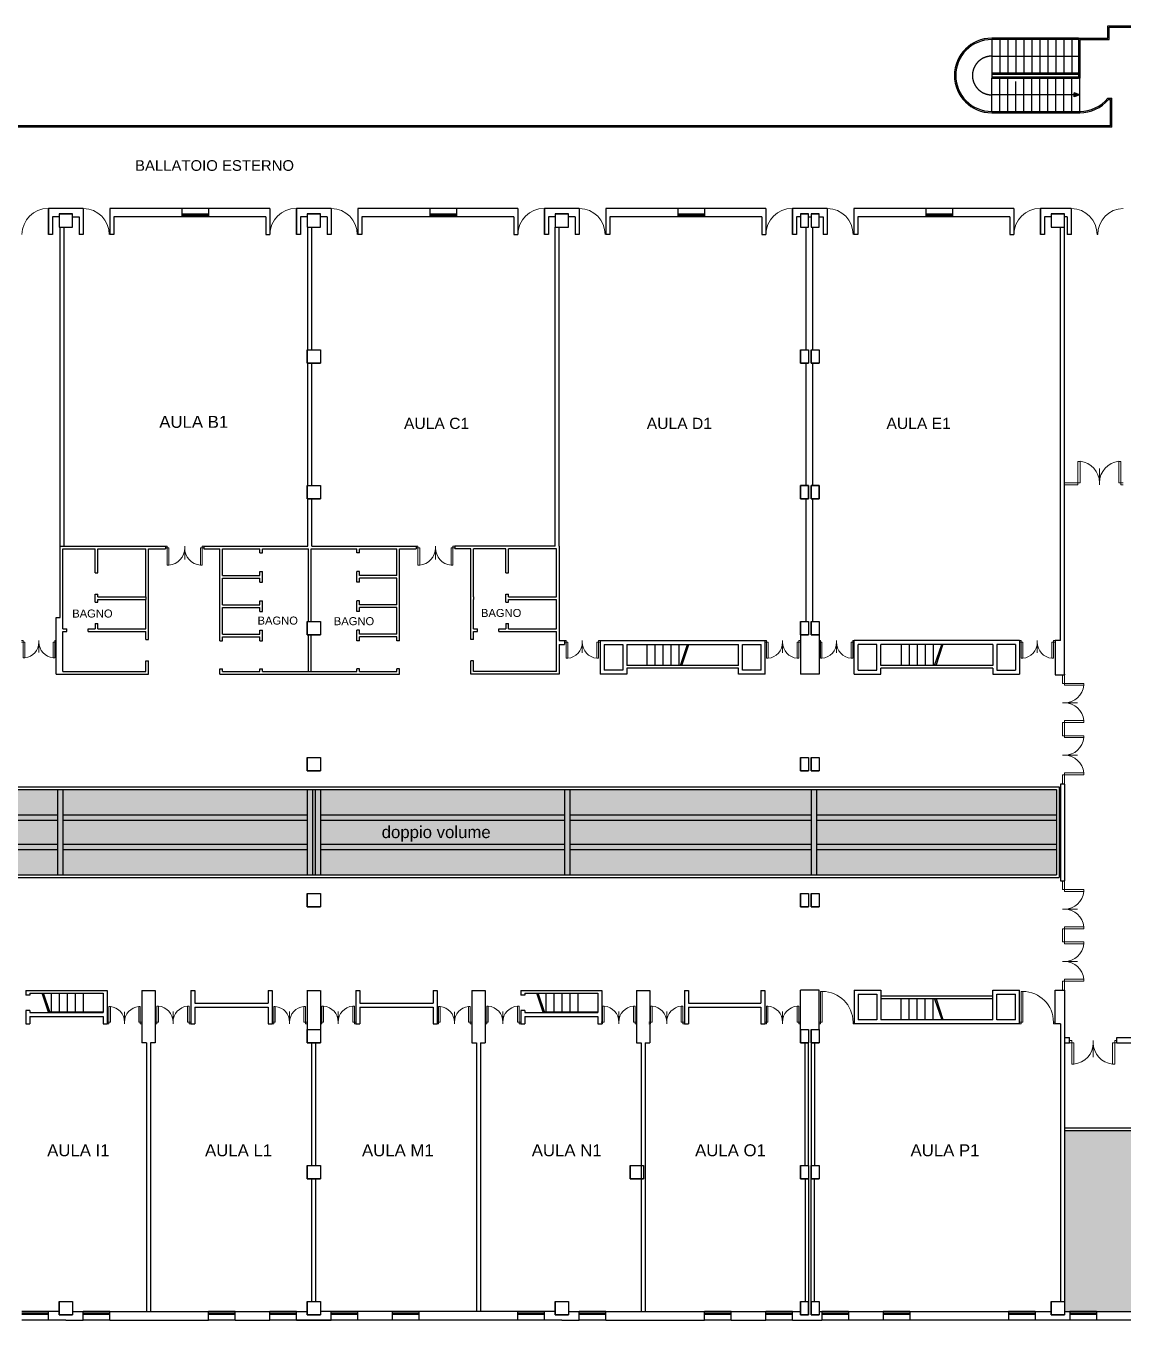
# Model space of a CAD drawing. Header units: millimetres. Extents: x 13992 to 184793, y 17936 to 81681.
# Drawn here: x 40848 to 81995, y 17936 to 66482 of the extents above; entities that cross this region are included whole.
import ezdxf
from ezdxf.enums import TextEntityAlignment as Align

# ---------------------------------------------------------------- set-up
doc = ezdxf.new("R2010")
doc.units = ezdxf.units.MM
doc.linetypes.add('DASHED', pattern=[0.75, 0.5, -0.25])
doc.layers.add('arredi', color=8, linetype='Continuous', lineweight=5)
doc.layers.add('INFISSI', color=4, linetype='Continuous', lineweight=5)
for name, color, linetype in [('CARTIGLIO', 7, 'Continuous'), ('PROIEZIONI', 4, 'Continuous'), ('SEZIONI', 7, 'Continuous')]:
    doc.layers.add(name, color=color, linetype=linetype)
doc.layers.add('no_VETRATA4', color=4, linetype='Continuous', plot=False)
doc.layers.add('retini', color=7, linetype='Continuous', true_color=0xd9d9d9)
doc.styles.get("Standard").update_dxf_attribs({"font": 'Arial.ttf'})

# ---------------------------------------------------------------- blocks, each defined once
blk = doc.blocks.new('PORTA')
at = {"layer": 'INFISSI'}
for p, q in [((-5477.1, 11431.3), (-5482.1, 11431.3)), ((-5477.1, 11426.3), (-5482.1, 11426.3)), ((-5477.1, 11431.3), (-5477.1, 11426.3)), ((-5477.1, 11426.3), (-5477.1, 11376.6)), ((-5472.1, 11426.3), (-5477.1, 11426.3)), ((-5472.1, 11426.3), (-5472.1, 11376.6)), ((-5427.1, 11431.3), (-5427.1, 11392.9)), ((-5382.1, 11426.3), (-5382.1, 11376.6)), ((-5377.1, 11426.3), (-5382.1, 11426.3)), ((-5372.1, 11431.3), (-5377.1, 11431.3)), ((-5377.1, 11431.3), (-5377.1, 11426.3)), ((-5377.1, 11426.3), (-5377.1, 11376.6)), ((-5372.1, 11426.3), (-5377.1, 11426.3)), ((-5472.1, 11376.6), (-5477.1, 11376.6)), ((-5382.1, 11376.6), (-5377.1, 11376.6))]:
    blk.add_line(p, q, dxfattribs=at)
for centre, start, end in [((-5477.1, 11426.3), 275.7392, 0), ((-5377.1, 11426.3), 180, 264.2608)]:
    blk.add_arc(centre, 50, start, end, dxfattribs=at)
blk = doc.blocks.new('porta 180')
at = {"layer": 'INFISSI', "xscale": -16.36363636421078, "yscale": 16.36363636314986, "zscale": 16.36363636415724}
blk.add_blockref('PORTA', (-58703, 159843), dxfattribs=at)

msp = doc.modelspace()

# ---------------------------------------------------------------- hatches: boundary and pattern name
at = {"layer": 'PROIEZIONI'}
h = msp.add_hatch(color=256, dxfattribs=at)
h.paths.add_polyline_path([(80369, 63896), (80369, 63896), (80159, 63896), (80159, 63977)])
h.paths.add_polyline_path([(80369, 63896), (80159, 63815), (80159, 63896)])
at = {"layer": 'retini'}
h = msp.add_hatch(color=256, dxfattribs=at)
h.dxf.hatch_style = 1
h.paths.add_polyline_path([(32892, 34636), (79495, 34636), (79495, 37836), (32892, 37836)])
h = msp.add_hatch(color=256, dxfattribs=at)
h.dxf.hatch_style = 1
h.paths.add_polyline_path([(79795, 18636), (79792, 18636), (79792, 18256), (88592, 18256), (88592, 18636), (88591, 18636), (88591, 23236), (88592, 23236), (88592, 23736), (88616, 23736), (88616, 25036), (85667, 25036), (85667, 21536), (82867, 21536), (82867, 25036), (79795, 25036)])

# ---------------------------------------------------------------- linework, layer by layer
at = {"layer": 'INFISSI'}
for p, q in [((41679, 59633), (41679, 58652)), ((43009, 59636), (43009, 58655)), ((50979, 59633), (50979, 58652)), ((52309, 59636), (52309, 58655)), ((60279, 59633), (60279, 58652)), ((61609, 59636), (61609, 58655)), ((69579, 59633), (69579, 58652)), ((70909, 59636), (70909, 58655)), ((78879, 59633), (78879, 58652)), ((80059, 59636), (80059, 58655)), ((80059, 58655), (80042, 58655)), ((81042, 58655), (81023, 58655)), ((79721, 42143), (79721, 41895)), ((79795, 42144), (79795, 41798)), ((79795, 40377), (79795, 39833)), ((79721, 40280), (79721, 39857)), ((79795, 38411), (79795, 38041)), ((79721, 38314), (79721, 38041)), ((79721, 34409), (79721, 34160)), ((79795, 34409), (79795, 34063)), ((79721, 32545), (79721, 32201)), ((79795, 32642), (79795, 32098)), ((79795, 30676), (79795, 30306)), ((70652, 29111), (70652, 30265)), ((70713, 30265), (70652, 30265)), ((70713, 29111), (70713, 30265)), ((78170, 29111), (78170, 30265)), ((78231, 30265), (78170, 30265)), ((78231, 29111), (78231, 30265)), ((79721, 30580), (79721, 30306)), ((70652, 29111), (70592, 29111)), ((70652, 29051), (70592, 29051)), ((70652, 29051), (70652, 29111)), ((70713, 29111), (70652, 29111)), ((71915, 29111), (71866, 29111)), ((71866, 29051), (71866, 29111)), ((71915, 29051), (71866, 29051)), ((78170, 29111), (78110, 29111)), ((78170, 29051), (78110, 29051)), ((78170, 29051), (78170, 29111)), ((78231, 29111), (78170, 29111)), ((79445, 29111), (79384, 29111)), ((79384, 29051), (79384, 29111)), ((79445, 29051), (79384, 29051))]:
    msp.add_line(p, q, dxfattribs=at)
at = {"layer": 'INFISSI', "ltscale": 10000}
for p, q in [((79795, 49347), (80318, 49347)), ((79795, 49266), (80223, 49266))]:
    msp.add_line(p, q, dxfattribs=at)
at = {"layer": 'INFISSI'}
for centre, radius, start, end in [((41679, 58655), 979, 90, 180), ((42991, 58655), 981, 0.0066, 88.9649), ((50979, 58655), 979, 90, 180), ((52291, 58655), 981, 0.0066, 88.9649), ((60279, 58655), 979, 90, 180), ((61591, 58655), 981, 0.0066, 88.9649), ((69579, 58655), 979, 90, 180), ((70891, 58655), 981, 0.0066, 88.9649), ((78879, 58655), 979, 90, 180), ((80041, 58655), 981, 0.0066, 88.9649), ((82023, 58655), 981, 91.2439, 180), ((70713, 29111), 1153, 0, 90), ((78231, 29111), 1153, 0, 90)]:
    msp.add_arc(centre, radius, start, end, dxfattribs=at)
at = {"layer": 'no_VETRATA4'}
for p, q in [((61042, 37836), (61042, 34636)), ((61242, 37836), (61242, 34636))]:
    msp.add_line(p, q, dxfattribs=at)
at = {"layer": 'PROIEZIONI'}
for p, q in [((81419, 66102), (81419, 66482)), ((81419, 66482), (86469, 66482)), ((81419, 66102), (81419, 66482)), ((81419, 66021), (81419, 66482)), ((81419, 66021), (81419, 66482)), ((81469, 65971), (81469, 66432)), ((81469, 66432), (86419, 66432)), ((81469, 65971), (81469, 66432)), ((81469, 65971), (81469, 66432)), ((80319, 66021), (77069, 66021)), ((80319, 65971), (77069, 65971)), ((77069, 65971), (77069, 64721)), ((77369, 65971), (77369, 64721)), ((77669, 65971), (77669, 64721)), ((77969, 65971), (77969, 64721)), ((78269, 65971), (78269, 64721)), ((78569, 65971), (78569, 64721)), ((78869, 65971), (78869, 64721)), ((79169, 65971), (79169, 64721)), ((79469, 65971), (79469, 64721)), ((79769, 65971), (79769, 64721)), ((80069, 65971), (80069, 64721)), ((80319, 66021), (81419, 66021)), ((80319, 66021), (80319, 64521)), ((80369, 65971), (81469, 65971)), ((80369, 65971), (80369, 64521)), ((77069, 64721), (77069, 64521)), ((77069, 64721), (80319, 64721)), ((77069, 64671), (80319, 64671)), ((77069, 64571), (77843, 64571)), ((77843, 64571), (80319, 64571)), ((77069, 64521), (77879, 64521)), ((77069, 63271), (77069, 64521)), ((77369, 63271), (77369, 64521)), ((77669, 63271), (77669, 64521)), ((77879, 64521), (80319, 64521)), ((77969, 63271), (77969, 64396)), ((78269, 63979), (78269, 64521)), ((78569, 63562), (78569, 64521)), ((78869, 63271), (78869, 64521)), ((79169, 63271), (79169, 64521)), ((79469, 63271), (79469, 64521)), ((79769, 63271), (79769, 64521)), ((80069, 63271), (80069, 64521)), ((80369, 64521), (80319, 64521)), ((80369, 63271), (80369, 64521)), ((78269, 63271), (78269, 63979)), ((80369, 63896), (80159, 63977)), ((80159, 63815), (80159, 63977)), ((80369, 63896), (80159, 63815)), ((81419, 63772), (81569, 63772)), ((81442, 63722), (81519, 63722)), ((81519, 62736), (81519, 63722)), ((81569, 62686), (81569, 63772)), ((77069, 63271), (78779, 63271)), ((77069, 63221), (78815, 63221)), ((78779, 63271), (80369, 63271)), ((78815, 63221), (80369, 63221)), ((80369, 63271), (80369, 63221)), ((81519, 62736), (23589, 62736)), ((81569, 62686), (23639, 62686)), ((47692, 59636), (46692, 59636)), ((47692, 59416), (46692, 59416)), ((47692, 59366), (46692, 59366)), ((47692, 59316), (46692, 59316)), ((56992, 59636), (55992, 59636)), ((56992, 59416), (55992, 59416)), ((56992, 59366), (55992, 59366)), ((56992, 59316), (55992, 59316)), ((66292, 59636), (65292, 59636)), ((66292, 59416), (65292, 59416)), ((66292, 59366), (65292, 59366)), ((66292, 59316), (65292, 59316)), ((75592, 59636), (74592, 59636)), ((75592, 59416), (74592, 59416)), ((75592, 59366), (74592, 59366)), ((75592, 59316), (74592, 59316)), ((64136, 43274), (64136, 42492)), ((64436, 43274), (64436, 42492)), ((64736, 43274), (64736, 42492)), ((65036, 43274), (65036, 42492)), ((65336, 43274), (65336, 42492)), ((73669, 43274), (73669, 42492)), ((73969, 43274), (73969, 42492)), ((74269, 43274), (74269, 42492)), ((74569, 43274), (74569, 42492)), ((74869, 43274), (74869, 42492)), ((32792, 37936), (79595, 37936)), ((79595, 37936), (79595, 34536)), ((32792, 34536), (79595, 34536)), ((41793, 30201), (41793, 29501)), ((42093, 30201), (42093, 29501)), ((42393, 30201), (42393, 29501)), ((42693, 30201), (42693, 29501)), ((42993, 30201), (42993, 29501)), ((60348, 30201), (60348, 29517)), ((60648, 30201), (60648, 29517)), ((60948, 30201), (60948, 29517)), ((61248, 30201), (61248, 29517)), ((61548, 30201), (61548, 29517)), ((73669, 29201), (73669, 29982)), ((73969, 29201), (73969, 29982)), ((74269, 29201), (74269, 29982)), ((74569, 29201), (74569, 29982)), ((74869, 29201), (74869, 29982)), ((41689, 29501), (43747, 29501)), ((60244, 29501), (62302, 29501)), ((41692, 18256), (40692, 18256)), ((40692, 18206), (41692, 18206)), ((40692, 18156), (41692, 18156)), ((43992, 18256), (42992, 18256)), ((42992, 18206), (43992, 18206)), ((42992, 18156), (43992, 18156)), ((48692, 18256), (47692, 18256)), ((47692, 18206), (48692, 18206)), ((47692, 18156), (48692, 18156)), ((50992, 18256), (49992, 18256)), ((49992, 18206), (50992, 18206)), ((49992, 18156), (50992, 18156)), ((53292, 18256), (52292, 18256)), ((52292, 18206), (53292, 18206)), ((52292, 18156), (53292, 18156)), ((55592, 18256), (54592, 18256)), ((54592, 18206), (55592, 18206)), ((54592, 18156), (55592, 18156)), ((60292, 18256), (59292, 18256)), ((59292, 18206), (60292, 18206)), ((59292, 18156), (60292, 18156)), ((62592, 18256), (61592, 18256)), ((61592, 18206), (62592, 18206)), ((61592, 18156), (62592, 18156)), ((67292, 18256), (66292, 18256)), ((66292, 18206), (67292, 18206)), ((66292, 18156), (67292, 18156)), ((69592, 18256), (68592, 18256)), ((68592, 18206), (69592, 18206)), ((68592, 18156), (69592, 18156)), ((71692, 18256), (70692, 18256)), ((70692, 18206), (71692, 18206)), ((70692, 18156), (71692, 18156)), ((73992, 18256), (72992, 18256)), ((72992, 18206), (73992, 18206)), ((72992, 18156), (73992, 18156)), ((78692, 18256), (77692, 18256)), ((77692, 18206), (78692, 18206)), ((77692, 18156), (78692, 18156)), ((81000, 18256), (80000, 18256)), ((80000, 18206), (81000, 18206)), ((80000, 18156), (81000, 18156)), ((41692, 17936), (40692, 17936)), ((43992, 17936), (42992, 17936)), ((48692, 17936), (47692, 17936)), ((50992, 17936), (49992, 17936)), ((53292, 17936), (52292, 17936)), ((55592, 17936), (54592, 17936)), ((60292, 17936), (59292, 17936)), ((62592, 17936), (61592, 17936)), ((67292, 17936), (66292, 17936)), ((69592, 17936), (68592, 17936)), ((71692, 17936), (70692, 17936)), ((73992, 17936), (72992, 17936)), ((78692, 17936), (77692, 17936)), ((81000, 17936), (80000, 17936))]:
    msp.add_line(p, q, dxfattribs=at)
at = {"layer": 'PROIEZIONI', "linetype": 'DASHED', "ltscale": 400000}
for p, q in [((77069, 65346), (80369, 65346)), ((80369, 63896), (77069, 63896)), ((78569, 63271), (78569, 63562)), ((32892, 37836), (79495, 37836)), ((42042, 34636), (42042, 37836)), ((42242, 34636), (42242, 37836)), ((51392, 37836), (51392, 34636)), ((51592, 37836), (51592, 34636)), ((51692, 37836), (51692, 34636)), ((51892, 37836), (51892, 34636)), ((70292, 37836), (70292, 34636)), ((70492, 37836), (70492, 34636)), ((79495, 37836), (79495, 34636)), ((32892, 36886), (42042, 36886)), ((32892, 36686), (42042, 36686)), ((42242, 36886), (51392, 36886)), ((42242, 36686), (51392, 36686)), ((51892, 36886), (61042, 36886)), ((51892, 36686), (61042, 36686)), ((61242, 36886), (70292, 36886)), ((61242, 36686), (70292, 36686)), ((70492, 36886), (79495, 36886)), ((70492, 36686), (79495, 36686)), ((32892, 35786), (42042, 35786)), ((32892, 35586), (42042, 35586)), ((42242, 35786), (51392, 35786)), ((42242, 35586), (51392, 35586)), ((51892, 35786), (61042, 35786)), ((51892, 35586), (61042, 35586)), ((61242, 35786), (70292, 35786)), ((61242, 35586), (70292, 35586)), ((70492, 35786), (79495, 35786)), ((70492, 35586), (79495, 35586)), ((32892, 34636), (79495, 34636)), ((41695, 29485), (41453, 30201)), ((41742, 29501), (41505, 30201)), ((60250, 29485), (60008, 30201)), ((60297, 29501), (60060, 30201)), ((74926, 29982), (75191, 29199)), ((74979, 29982), (75238, 29215))]:
    msp.add_line(p, q, dxfattribs=at)
at = {"layer": 'PROIEZIONI', "linetype": 'DASHED', "ltscale": 200000}
for p, q in [((65393, 42492), (65658, 43276)), ((65446, 42492), (65711, 43276)), ((74926, 42492), (75191, 43276)), ((74979, 42492), (75238, 43260))]:
    msp.add_line(p, q, dxfattribs=at)
at = {"layer": 'PROIEZIONI'}
for centre, radius, start, end in [((77069, 64621), 1400, 90, 270), ((77069, 64621), 1350, 90, 270), ((80369, 64621), 1350, 270, 321.0576), ((80369, 64621), 1400, 270, 320.0734)]:
    msp.add_arc(centre, radius, start, end, dxfattribs=at)
at = {"layer": 'PROIEZIONI', "linetype": 'DASHED', "ltscale": 400000}
msp.add_arc((77069, 64621), 725, 90, 270, dxfattribs=at)
at = {"layer": 'SEZIONI'}
for p, q in [((42992, 59636), (41692, 59636)), ((41692, 59636), (41692, 58655)), ((42092, 59316), (41842, 59316)), ((41842, 59316), (41842, 58655)), ((42592, 59436), (42092, 59436)), ((42092, 59436), (42092, 58936)), ((42592, 58936), (42592, 59436)), ((42592, 59316), (42842, 59316)), ((42842, 59316), (42842, 58655)), ((42992, 59636), (42992, 58655)), ((46692, 59636), (43992, 59636)), ((43992, 59636), (43992, 58655)), ((46692, 59316), (44142, 59316)), ((44142, 59316), (44142, 58655)), ((46692, 59636), (46692, 59316)), ((49992, 59636), (47692, 59636)), ((47692, 59636), (47692, 59316)), ((49842, 59316), (47692, 59316)), ((49842, 59316), (49842, 58655)), ((49992, 59636), (49992, 58655)), ((52292, 59636), (50992, 59636)), ((50992, 59636), (50992, 58655)), ((51392, 59316), (51142, 59316)), ((51142, 59316), (51142, 58655)), ((52141, 59316), (51891, 59316)), ((52142, 59316), (52142, 58655)), ((52292, 59636), (52292, 58655)), ((55992, 59636), (53292, 59636)), ((53292, 59636), (53292, 58655)), ((55992, 59316), (53442, 59316)), ((53442, 59316), (53442, 58655)), ((55992, 59636), (55992, 59316)), ((59292, 59636), (56992, 59636)), ((56992, 59636), (56992, 59316)), ((59142, 59316), (56992, 59316)), ((59142, 59316), (59142, 58655)), ((59292, 59636), (59292, 58655)), ((61592, 59636), (60292, 59636)), ((60292, 59636), (60292, 58655)), ((60692, 59316), (60442, 59316)), ((60442, 59316), (60442, 58655)), ((61442, 59316), (61192, 59316)), ((61442, 59316), (61442, 58655)), ((61592, 59636), (61592, 58655)), ((65292, 59636), (62592, 59636)), ((62592, 59636), (62592, 58655)), ((65292, 59316), (62742, 59316)), ((62742, 59316), (62742, 58655)), ((65292, 59636), (65292, 59316)), ((68592, 59636), (66292, 59636)), ((66292, 59636), (66292, 59316)), ((68442, 59316), (66292, 59316)), ((68442, 59316), (68442, 58655)), ((68592, 59636), (68592, 58655)), ((70892, 59636), (69592, 59636)), ((69592, 59636), (69592, 58655)), ((69892, 59316), (69742, 59316)), ((69742, 59316), (69742, 58655)), ((70192, 59316), (70292, 59316)), ((70592, 59316), (70742, 59316)), ((70742, 59316), (70742, 58655)), ((70892, 59636), (70892, 58655)), ((74592, 59636), (71892, 59636)), ((71892, 59636), (71892, 58655)), ((74592, 59316), (72042, 59316)), ((72042, 59316), (72042, 58655)), ((74592, 59636), (74592, 59316)), ((77892, 59636), (75592, 59636)), ((75592, 59636), (75592, 59316)), ((77742, 59316), (75592, 59316)), ((77742, 59316), (77742, 58655)), ((77892, 59636), (77892, 58655)), ((80042, 59636), (78892, 59636)), ((78892, 59636), (78892, 58655)), ((79292, 59316), (79042, 59316)), ((79042, 59316), (79042, 58655)), ((79792, 59436), (79292, 59436)), ((79292, 59436), (79292, 58936)), ((79792, 58936), (79792, 59436)), ((79892, 59316), (79792, 59316)), ((79892, 59316), (79892, 58655)), ((80042, 59636), (80042, 58655)), ((42092, 58936), (42592, 58936)), ((42137, 44286), (42137, 58924)), ((42287, 46971), (42287, 58924)), ((51417, 54332), (51417, 58933)), ((51567, 54332), (51567, 58933)), ((60697, 46971), (60697, 58936)), ((60847, 46971), (60847, 58936)), ((70112, 54336), (70112, 58936)), ((70362, 54336), (70362, 58936)), ((79292, 58936), (79792, 58936)), ((79645, 43426), (79645, 58936)), ((79795, 42171), (79795, 58936)), ((41842, 58655), (41692, 58655)), ((42992, 58655), (42842, 58655)), ((44142, 58655), (43992, 58655)), ((49842, 58655), (49992, 58655)), ((51142, 58655), (50992, 58655)), ((52292, 58655), (52142, 58655)), ((53442, 58655), (53292, 58655)), ((59142, 58655), (59292, 58655)), ((60442, 58655), (60292, 58655)), ((61592, 58655), (61442, 58655)), ((62742, 58655), (62592, 58655)), ((68442, 58655), (68592, 58655)), ((69742, 58655), (69592, 58655)), ((70892, 58655), (70742, 58655)), ((72042, 58655), (71892, 58655)), ((77742, 58655), (77892, 58655)), ((79042, 58655), (78892, 58655)), ((80042, 58655), (79892, 58655)), ((51417, 49236), (51417, 53830)), ((51567, 49236), (51567, 53830)), ((70112, 49236), (70112, 53836)), ((70362, 49236), (70362, 53836)), ((51417, 46971), (51417, 48735)), ((51567, 46971), (51567, 48735)), ((70112, 44136), (70112, 48736)), ((70362, 44136), (70362, 48736)), ((42137, 46971), (46081, 46971)), ((42237, 46871), (43452, 46871)), ((42237, 43871), (42237, 46871)), ((43452, 45971), (43452, 46871)), ((43552, 45971), (43552, 46871)), ((43552, 46871), (45352, 46871)), ((45352, 45071), (45352, 46871)), ((45452, 43471), (45452, 46871)), ((45452, 46871), (46081, 46871)), ((46081, 46971), (46081, 46870)), ((47523, 46971), (51417, 46971)), ((47523, 46971), (47523, 46871)), ((47523, 46871), (48127, 46871)), ((47523, 46871), (47523, 46871)), ((48127, 43421), (48127, 46871)), ((48227, 45871), (48227, 46871)), ((48227, 46871), (49627, 46871)), ((49627, 46721), (49627, 46871)), ((49627, 46721), (49727, 46721)), ((49727, 46721), (49727, 46871)), ((49727, 46871), (51442, 46871)), ((51442, 44134), (51442, 46871)), ((51542, 46871), (52942, 46871)), ((51542, 44134), (51542, 46871)), ((51567, 46971), (55486, 46971)), ((52942, 46871), (53042, 46871)), ((53042, 46871), (53257, 46871)), ((53257, 46721), (53257, 46871)), ((53357, 46721), (53257, 46721)), ((53357, 46721), (53357, 46871)), ((53357, 46871), (54757, 46871)), ((54757, 45871), (54757, 46871)), ((54857, 46871), (55486, 46871)), ((54857, 43421), (54857, 46871)), ((55486, 46971), (55486, 46870)), ((60697, 46971), (56928, 46971)), ((56928, 46971), (56928, 46871)), ((57532, 46871), (56928, 46871)), ((56928, 46871), (56928, 46871)), ((57532, 43471), (57532, 46871)), ((58847, 46871), (57632, 46871)), ((57632, 45071), (57632, 46871)), ((58847, 45971), (58847, 46871)), ((60747, 46871), (58947, 46871)), ((58947, 45971), (58947, 46871)), ((60747, 45071), (60747, 46871)), ((60847, 46971), (60847, 43426)), ((43452, 45971), (43552, 45971)), ((48227, 45871), (49627, 45871)), ((48227, 44771), (48227, 45771)), ((48227, 45771), (49627, 45771)), ((49627, 45871), (49627, 46021)), ((49627, 46021), (49727, 46021)), ((49627, 45621), (49627, 45771)), ((49727, 45621), (49727, 46021)), ((53357, 46021), (53257, 46021)), ((53257, 45621), (53257, 46021)), ((53357, 45871), (53357, 46021)), ((54757, 45871), (53357, 45871)), ((54757, 45771), (53357, 45771)), ((53357, 45621), (53357, 45771)), ((54757, 44771), (54757, 45771)), ((58847, 45971), (58947, 45971)), ((43452, 44871), (43452, 45171)), ((43452, 45171), (43552, 45171)), ((43552, 45071), (43552, 45171)), ((49627, 45621), (49727, 45621)), ((53357, 45621), (53257, 45621)), ((58847, 44871), (58847, 45171)), ((58847, 45171), (58947, 45171)), ((58947, 45071), (58947, 45171)), ((43452, 44871), (43552, 44871)), ((43552, 45071), (45352, 45071)), ((43552, 44971), (45352, 44971)), ((43552, 44871), (43552, 44971)), ((45352, 45071), (45352, 44971)), ((45352, 43871), (45352, 44971)), ((48227, 44771), (49627, 44771)), ((48227, 43671), (48227, 44671)), ((48227, 44671), (49627, 44671)), ((49627, 44771), (49627, 44921)), ((49627, 44921), (49727, 44921)), ((49627, 44521), (49627, 44671)), ((49727, 44521), (49727, 44921)), ((53257, 44521), (53257, 44921)), ((53357, 44921), (53257, 44921)), ((53357, 44771), (53357, 44921)), ((54757, 44771), (53357, 44771)), ((54757, 44671), (53357, 44671)), ((53357, 44521), (53357, 44671)), ((54757, 43671), (54757, 44671)), ((57632, 45071), (57632, 44971)), ((57632, 43871), (57632, 44971)), ((58847, 44871), (58947, 44871)), ((58947, 45071), (60747, 45071)), ((58947, 44971), (60747, 44971)), ((58947, 44871), (58947, 44971)), ((60747, 43871), (60747, 44971)), ((41987, 42171), (41987, 44286)), ((41987, 44286), (42137, 44286)), ((49627, 44521), (49727, 44521)), ((53357, 44521), (53257, 44521)), ((42237, 43871), (42387, 43871)), ((42237, 42271), (42237, 43771)), ((42237, 43771), (42387, 43771)), ((42387, 43771), (42387, 43871)), ((43187, 43871), (43452, 43871)), ((43187, 43771), (43187, 43871)), ((43187, 43771), (45352, 43771)), ((43452, 44071), (43452, 43871)), ((43452, 44071), (43552, 44071)), ((43552, 43871), (43552, 44071)), ((43552, 43871), (45352, 43871)), ((45352, 43471), (45352, 43771)), ((49627, 43671), (49627, 43821)), ((49627, 43821), (49727, 43821)), ((49727, 43421), (49727, 43821)), ((53357, 43821), (53257, 43821)), ((53257, 43421), (53257, 43821)), ((53357, 43671), (53357, 43821)), ((57632, 43871), (57782, 43871)), ((57632, 43471), (57632, 43771)), ((57632, 43771), (57782, 43771)), ((57782, 43771), (57782, 43871)), ((58582, 43871), (58847, 43871)), ((58582, 43771), (58582, 43871)), ((58582, 43771), (60747, 43771)), ((58847, 44071), (58847, 43871)), ((58847, 44071), (58947, 44071)), ((58947, 43871), (58947, 44071)), ((58947, 43871), (60747, 43871)), ((60747, 42271), (60747, 43771)), ((45352, 43471), (45452, 43471)), ((48127, 43421), (48227, 43421)), ((48227, 43671), (49627, 43671)), ((48227, 43421), (48227, 43571)), ((48227, 43571), (49627, 43571)), ((49627, 43421), (49627, 43571)), ((49627, 43421), (49727, 43421)), ((51442, 42271), (51442, 43635)), ((51542, 42271), (51542, 43635)), ((53357, 43421), (53257, 43421)), ((54757, 43671), (53357, 43671)), ((53357, 43421), (53357, 43571)), ((54757, 43571), (53357, 43571)), ((54757, 43421), (54757, 43571)), ((54857, 43421), (54757, 43421)), ((57632, 43471), (57532, 43471)), ((60847, 43426), (61047, 43426)), ((60847, 43276), (60847, 42171)), ((60847, 43276), (61047, 43276)), ((61047, 43426), (61047, 43276)), ((61047, 43276), (61047, 43276)), ((62382, 43426), (68577, 43426)), ((62382, 43426), (62382, 42171)), ((62532, 43276), (62532, 42321)), ((62532, 43276), (63232, 43276)), ((63232, 43276), (63232, 42321)), ((63382, 43276), (67577, 43276)), ((63382, 43276), (63382, 42492)), ((67577, 42492), (67577, 43276)), ((67727, 42321), (67727, 43276)), ((67727, 43276), (68427, 43276)), ((68427, 42321), (68427, 43276)), ((68577, 42171), (68577, 43426)), ((69892, 43636), (69892, 42171)), ((70592, 43636), (70592, 42171)), ((78110, 43426), (71915, 43426)), ((71915, 42171), (71915, 43426)), ((72065, 42321), (72065, 43276)), ((72765, 43276), (72065, 43276)), ((72765, 42321), (72765, 43276)), ((77110, 43276), (72915, 43276)), ((72915, 42492), (72915, 43276)), ((77110, 43276), (77110, 42492)), ((77960, 43276), (77260, 43276)), ((77260, 43276), (77260, 42321)), ((77960, 43276), (77960, 42321)), ((78110, 43426), (78110, 42171)), ((79645, 43426), (79445, 43426)), ((79445, 43426), (79445, 42144)), ((42237, 42271), (45352, 42271)), ((45352, 42271), (45352, 42671)), ((45352, 42671), (45452, 42671)), ((45452, 42171), (45452, 42671)), ((48127, 42171), (48127, 42371)), ((48127, 42371), (48227, 42371)), ((48227, 42271), (48227, 42371)), ((48227, 42271), (49627, 42271)), ((49627, 42271), (49627, 42371)), ((49627, 42371), (49727, 42371)), ((49727, 42271), (49727, 42371)), ((49727, 42271), (53257, 42271)), ((53257, 42271), (53257, 42371)), ((53357, 42371), (53257, 42371)), ((53357, 42271), (53357, 42371)), ((53357, 42271), (54757, 42271)), ((54757, 42271), (54757, 42371)), ((54857, 42371), (54757, 42371)), ((54857, 42171), (54857, 42371)), ((57632, 42671), (57532, 42671)), ((57532, 42171), (57532, 42671)), ((57632, 42271), (57632, 42671)), ((60747, 42271), (57632, 42271)), ((63232, 42321), (62532, 42321)), ((67577, 42492), (63382, 42492)), ((67577, 42392), (63382, 42392)), ((63382, 42392), (63382, 42171)), ((67577, 42171), (67577, 42392)), ((68427, 42321), (67727, 42321)), ((72065, 42321), (72765, 42321)), ((77110, 42492), (72915, 42492)), ((77110, 42392), (72915, 42392)), ((72915, 42171), (72915, 42392)), ((77110, 42392), (77110, 42171)), ((77260, 42321), (77960, 42321)), ((41987, 42171), (45452, 42171)), ((48127, 42171), (54857, 42171)), ((60847, 42171), (57532, 42171)), ((63382, 42171), (62382, 42171)), ((68577, 42171), (67577, 42171)), ((70592, 42171), (69892, 42171)), ((71915, 42171), (72915, 42171)), ((77110, 42171), (78110, 42171)), ((79445, 42144), (79795, 42144)), ((79795, 42171), (79795, 42143)), ((79645, 38041), (79644, 34409)), ((79795, 38041), (79645, 38041)), ((79795, 38041), (79795, 34409)), ((79645, 34409), (79795, 34409)), ((79795, 34437), (79795, 34409)), ((40848, 30301), (40848, 30120)), ((40848, 30301), (40998, 30301)), ((40998, 30120), (40848, 30120)), ((40998, 30301), (43747, 30301)), ((40998, 30201), (43747, 30201)), ((40998, 30201), (40998, 30120)), ((43747, 30301), (43897, 30301)), ((43747, 30201), (43747, 29826)), ((43897, 30301), (43897, 29051)), ((45197, 30301), (45697, 30301)), ((45197, 30301), (45197, 28336)), ((45697, 30301), (45697, 28336)), ((47033, 30301), (47183, 30301)), ((47033, 30301), (47033, 29051)), ((47183, 30301), (47183, 29826)), ((49932, 30301), (49932, 29826)), ((49932, 30301), (50082, 30301)), ((50082, 30301), (50082, 29051)), ((51382, 30301), (51882, 30301)), ((51392, 30303), (51392, 28836)), ((51892, 30303), (51892, 28836)), ((53227, 30301), (53377, 30301)), ((53227, 30301), (53227, 29051)), ((53377, 30301), (53377, 29826)), ((56117, 30301), (56117, 29826)), ((56117, 30301), (56267, 30301)), ((56267, 30301), (56267, 29051)), ((57567, 30301), (58067, 30301)), ((57567, 30301), (57567, 28336)), ((58067, 30301), (58067, 28336)), ((59403, 30301), (59403, 30120)), ((59403, 30301), (59553, 30301)), ((59553, 30120), (59403, 30120)), ((59553, 30301), (62302, 30301)), ((59553, 30201), (62302, 30201)), ((59553, 30201), (59553, 30120)), ((62302, 30301), (62452, 30301)), ((62302, 30201), (62302, 29826)), ((62452, 30301), (62452, 29051)), ((63752, 30301), (64252, 30301)), ((63752, 30301), (63752, 28336)), ((64252, 30301), (64252, 28336)), ((65547, 30301), (65697, 30301)), ((65547, 30301), (65547, 29051)), ((65697, 30301), (65697, 29826)), ((68406, 30301), (68406, 29826)), ((68406, 30301), (68556, 30301)), ((68556, 30301), (68556, 29051)), ((70592, 30306), (69892, 30306)), ((69892, 28833), (69892, 30306)), ((70592, 28833), (70592, 30306)), ((71915, 30306), (71915, 29051)), ((71915, 30306), (72915, 30306)), ((72065, 30156), (72065, 29201)), ((72065, 30156), (72765, 30156)), ((72765, 30156), (72765, 29201)), ((72915, 30306), (72915, 29201)), ((77110, 30306), (78110, 30306)), ((77110, 29201), (77110, 30306)), ((77260, 30156), (77960, 30156)), ((77260, 29201), (77260, 30156)), ((77960, 29201), (77960, 30156)), ((78110, 29051), (78110, 30306)), ((79445, 30306), (79795, 30306)), ((79445, 29051), (79445, 30306)), ((79795, 30306), (79795, 18636)), ((43747, 29826), (43747, 29676)), ((43747, 29676), (43747, 29478)), ((47183, 29826), (49932, 29826)), ((47183, 29826), (47183, 29826)), ((47183, 29676), (49932, 29676)), ((47183, 29676), (47183, 29051)), ((47183, 29676), (47183, 29676)), ((49932, 29676), (49932, 29051)), ((53377, 29826), (56117, 29826)), ((53377, 29826), (53377, 29826)), ((53377, 29676), (56117, 29676)), ((53377, 29676), (53377, 29051)), ((53377, 29676), (53377, 29676)), ((56117, 29676), (56117, 29051)), ((62302, 29826), (62302, 29676)), ((62302, 29676), (62302, 29478)), ((65697, 29826), (65697, 29826)), ((65697, 29826), (68406, 29826)), ((65697, 29676), (65697, 29051)), ((65697, 29676), (65697, 29676)), ((65697, 29676), (68406, 29676)), ((68406, 29826), (68406, 29826)), ((68406, 29676), (68406, 29051)), ((68406, 29676), (68406, 29676)), ((77110, 30082), (72915, 30082)), ((77110, 29982), (72915, 29982)), ((40848, 29548), (40848, 29051)), ((40998, 29548), (40848, 29548)), ((40998, 29548), (40998, 29478)), ((40998, 29478), (43747, 29478)), ((40998, 29478), (40998, 29478)), ((40998, 29328), (43747, 29328)), ((40998, 29328), (40998, 29051)), ((40998, 29328), (40998, 29328)), ((40998, 29328), (40998, 29328)), ((43747, 29328), (43747, 29051)), ((59403, 29548), (59403, 29051)), ((59553, 29548), (59403, 29548)), ((59553, 29548), (59553, 29478)), ((59553, 29548), (59553, 29478)), ((59553, 29478), (62302, 29478)), ((59553, 29478), (59553, 29478)), ((59553, 29328), (62302, 29328)), ((59553, 29328), (59553, 29328)), ((59553, 29328), (59553, 29051)), ((59553, 29328), (59553, 29201)), ((62302, 29328), (62302, 29051)), ((72765, 29201), (72065, 29201)), ((77110, 29201), (72915, 29201)), ((77960, 29201), (77260, 29201)), ((40848, 29051), (40998, 29051)), ((43747, 29051), (43897, 29051)), ((47033, 29051), (47183, 29051)), ((49932, 29051), (50082, 29051)), ((53227, 29051), (53377, 29051)), ((56117, 29051), (56267, 29051)), ((59403, 29051), (59553, 29051)), ((62302, 29051), (62452, 29051)), ((65547, 29051), (65697, 29051)), ((68406, 29051), (68556, 29051)), ((78110, 29051), (71915, 29051)), ((79645, 29051), (79445, 29051)), ((79645, 29051), (79645, 18636)), ((45372, 28336), (45197, 28336)), ((45372, 28336), (45372, 18256)), ((45697, 28336), (45522, 28336)), ((45522, 28336), (45522, 18256)), ((51557, 28333), (51557, 23736)), ((51707, 28333), (51707, 23736)), ((57567, 28336), (57742, 28336)), ((57742, 28336), (57742, 18256)), ((57892, 28336), (57892, 18256)), ((57892, 28336), (58067, 28336)), ((63752, 28336), (63927, 28336)), ((63927, 28336), (63927, 18256)), ((64077, 28336), (64077, 18256)), ((64077, 28336), (64252, 28336)), ((70067, 23736), (70067, 28336)), ((70192, 23736), (70192, 28336)), ((70292, 28336), (70292, 23736)), ((70417, 28336), (70417, 23736)), ((79795, 28536), (79989, 28536)), ((79795, 28340), (79989, 28340)), ((79989, 28337), (79989, 28536)), ((81762, 28536), (84676, 28536)), ((81762, 28340), (81762, 28536)), ((81762, 28340), (84676, 28340)), ((51557, 23236), (51557, 18636)), ((51707, 23236), (51707, 18636)), ((70067, 23236), (70067, 18636)), ((70192, 23236), (70192, 18636)), ((70292, 18636), (70292, 23236)), ((70417, 18636), (70417, 23236)), ((42092, 18136), (42092, 18636)), ((42092, 18636), (42592, 18636)), ((42592, 18636), (42592, 18136)), ((51392, 18636), (51892, 18636)), ((51392, 18136), (51392, 18636)), ((51892, 18636), (51892, 18136)), ((69892, 18136), (69892, 18636)), ((69892, 18636), (70192, 18636)), ((70192, 18136), (70192, 18636)), ((70292, 18636), (70292, 18136)), ((70292, 18636), (70592, 18636)), ((70592, 18636), (70592, 18136)), ((42092, 18256), (41692, 18256)), ((41692, 17936), (41692, 18256)), ((42592, 18136), (42092, 18136)), ((42592, 18256), (42992, 18256)), ((42992, 17936), (42992, 18256)), ((43992, 18256), (47692, 18256)), ((43992, 17936), (43992, 18256)), ((47692, 17936), (47692, 18256)), ((48692, 18256), (49992, 18256)), ((48692, 17936), (48692, 18256)), ((49992, 17936), (49992, 18256)), ((50992, 18256), (51391, 18256)), ((50992, 17936), (50992, 18256)), ((51892, 18136), (51392, 18136)), ((52292, 18256), (51893, 18256)), ((52292, 17936), (52292, 18256)), ((54592, 18256), (53292, 18256)), ((53292, 17936), (53292, 18256)), ((54592, 17936), (54592, 18256)), ((59292, 18256), (55592, 18256)), ((55592, 17936), (55592, 18256)), ((59292, 17936), (59292, 18256)), ((60692, 18256), (60292, 18256)), ((60292, 17936), (60292, 18256)), ((61192, 18256), (61592, 18256)), ((61592, 17936), (61592, 18256)), ((62592, 18256), (66292, 18256)), ((62592, 17936), (62592, 18256)), ((66292, 17936), (66292, 18256)), ((67292, 18256), (68592, 18256)), ((67292, 17936), (67292, 18256)), ((68592, 17936), (68592, 18256)), ((69592, 18256), (69892, 18256)), ((69592, 18256), (69890, 18256)), ((69592, 17936), (69592, 18256)), ((70192, 18136), (69892, 18136)), ((70592, 18136), (70292, 18136)), ((70590, 18256), (70692, 18256)), ((70592, 18256), (70692, 18256)), ((70692, 18256), (70692, 17936)), ((71692, 18256), (71692, 17936)), ((71692, 18256), (72992, 18256)), ((71692, 18256), (72992, 18256)), ((72992, 18256), (72992, 17936)), ((73992, 18256), (73992, 17936)), ((73992, 18256), (77692, 18256)), ((73992, 18256), (77692, 18256)), ((77692, 18256), (77692, 17936)), ((78692, 18256), (78692, 17936)), ((78692, 18256), (79292, 18256)), ((78692, 18256), (79291, 18256)), ((79787, 18256), (80000, 18256)), ((80000, 18256), (80000, 17936)), ((81000, 18256), (81000, 17936)), ((81000, 18256), (86691, 18256)), ((42342, 17936), (41692, 17936)), ((42342, 17936), (42992, 17936)), ((43992, 17936), (47692, 17936)), ((48692, 17936), (49992, 17936)), ((50992, 17936), (51642, 17936)), ((50992, 17936), (52292, 17936)), ((52292, 17936), (50992, 17936)), ((52292, 17936), (51642, 17936)), ((54592, 17936), (53292, 17936)), ((59292, 17936), (55592, 17936)), ((60942, 17936), (60292, 17936)), ((60942, 17936), (61592, 17936)), ((62592, 17936), (66292, 17936)), ((67292, 17936), (68592, 17936)), ((69592, 17936), (70242, 17936)), ((69592, 17936), (70692, 17936)), ((72992, 17936), (71692, 17936)), ((77692, 17936), (73992, 17936)), ((80000, 17936), (78692, 17936)), ((80000, 17936), (78785, 17936)), ((86691, 17936), (81000, 17936)), ((86691, 17936), (81000, 17936))]:
    msp.add_line(p, q, dxfattribs=at)
at = {"layer": 'SEZIONI', "color": 7}
for p, q in [((82867, 25136), (79795, 25136)), ((82967, 25036), (79795, 25036))]:
    msp.add_line(p, q, dxfattribs=at)
at = {"layer": 'SEZIONI'}
for points in [[(42592, 58936), (42592, 59436), (42092, 59436), (42092, 58936)], [(42592, 59436), (42592, 59436), (42092, 59436)], [(42592, 58936), (42592, 59436), (42092, 59436), (42092, 58936)], [(42592, 59436), (42592, 59436), (42092, 59436)], [(51892, 58936), (51892, 59436), (51392, 59436), (51392, 58936)], [(51892, 59436), (51892, 59436), (51392, 59436)], [(61192, 58936), (61192, 59436), (60692, 59436), (60692, 58936)], [(61192, 59436), (61192, 59436), (60692, 59436)], [(70192, 58936), (70192, 59436), (69892, 59436), (69892, 58936)], [(70192, 59436), (70192, 59436), (69892, 59436)], [(70592, 58936), (70592, 59436), (70292, 59436), (70292, 58936)], [(70592, 59436), (70592, 59436), (70292, 59436)], [(79792, 58936), (79792, 59436), (79292, 59436), (79292, 58936)], [(79792, 59436), (79792, 59436), (79292, 59436)], [(51392, 53836), (51392, 53836), (51392, 54336), (51392, 53836)], [(51392, 53836), (51392, 54336), (51892, 54336), (51892, 53836)], [(69892, 53836), (69892, 53836), (69892, 54336), (69892, 53836)], [(69892, 53836), (69892, 54336), (70192, 54336), (70192, 53836)], [(70292, 53836), (70292, 53836), (70292, 54336), (70292, 53836)], [(70292, 53836), (70292, 54336), (70592, 54336), (70592, 53836)], [(51892, 53836), (51892, 53836), (51392, 53836)], [(70192, 53836), (70192, 53836), (69892, 53836)], [(70592, 53836), (70592, 53836), (70292, 53836)], [(51392, 48736), (51392, 48736), (51392, 49236), (51392, 48736)], [(51392, 48736), (51392, 49236), (51892, 49236), (51892, 48736)], [(69892, 48736), (69892, 48736), (69892, 49236), (69892, 48736)], [(69892, 48736), (69892, 49236), (70192, 49236), (70192, 48736)], [(70192, 48736), (70192, 49236), (69892, 49236), (69892, 48736)], [(70192, 49236), (70192, 49236), (69892, 49236)], [(70292, 48736), (70292, 48736), (70292, 49236), (70292, 48736)], [(70292, 48736), (70292, 49236), (70592, 49236), (70592, 48736)], [(70592, 48736), (70592, 49236), (70292, 49236), (70292, 48736)], [(70592, 49236), (70592, 49236), (70292, 49236)], [(51892, 48736), (51892, 48736), (51392, 48736)], [(70192, 48736), (70192, 48736), (69892, 48736)], [(70592, 48736), (70592, 48736), (70292, 48736)], [(51392, 43636), (51392, 43636), (51392, 44136), (51392, 43636)], [(51392, 43636), (51392, 44136), (51892, 44136), (51892, 43636)], [(69892, 43636), (69892, 43636), (69892, 44136), (69892, 43636)], [(69892, 43636), (69892, 44136), (70192, 44136), (70192, 43636)], [(70292, 43636), (70292, 43636), (70292, 44136), (70292, 43636)], [(70292, 43636), (70292, 44136), (70592, 44136), (70592, 43636)], [(51892, 43636), (51892, 43636), (51392, 43636)], [(70192, 43636), (70192, 43636), (69892, 43636)], [(70592, 43636), (70592, 43636), (70292, 43636)], [(51392, 38536), (51392, 38536), (51392, 39036), (51392, 38536)], [(51392, 38536), (51392, 39036), (51892, 39036), (51892, 38536)], [(69892, 38536), (69892, 38536), (69892, 39036), (69892, 38536)], [(69892, 38536), (69892, 39036), (70192, 39036), (70192, 38536)], [(70292, 38536), (70292, 38536), (70292, 39036), (70292, 38536)], [(70292, 38536), (70292, 39036), (70592, 39036), (70592, 38536)], [(51892, 38536), (51892, 38536), (51392, 38536)], [(70192, 38536), (70192, 38536), (69892, 38536)], [(70592, 38536), (70592, 38536), (70292, 38536)], [(51392, 33436), (51392, 33436), (51392, 33936), (51392, 33436)], [(51392, 33436), (51392, 33936), (51892, 33936), (51892, 33436)], [(69892, 33436), (69892, 33436), (69892, 33936), (69892, 33436)], [(69892, 33436), (69892, 33936), (70192, 33936), (70192, 33436)], [(70292, 33436), (70292, 33436), (70292, 33936), (70292, 33436)], [(70292, 33436), (70292, 33936), (70592, 33936), (70592, 33436)], [(51892, 33436), (51892, 33436), (51392, 33436)], [(70192, 33436), (70192, 33436), (69892, 33436)], [(70592, 33436), (70592, 33436), (70292, 33436)], [(51392, 28336), (51392, 28336), (51392, 28836), (51392, 28336)], [(51392, 28336), (51392, 28836), (51892, 28836), (51892, 28336)], [(69892, 28336), (69892, 28336), (69892, 28836), (69892, 28336)], [(69892, 28336), (69892, 28836), (70192, 28836), (70192, 28336)], [(70292, 28336), (70292, 28336), (70292, 28836), (70292, 28336)], [(70292, 28336), (70292, 28836), (70592, 28836), (70592, 28336)], [(51892, 28336), (51892, 28336), (51392, 28336)], [(70192, 28336), (70192, 28336), (69892, 28336)], [(70592, 28336), (70592, 28336), (70292, 28336)], [(51392, 23236), (51392, 23236), (51392, 23736), (51392, 23236)], [(51392, 23236), (51392, 23736), (51892, 23736), (51892, 23236)], [(63506, 23236), (63506, 23236), (63506, 23736), (63506, 23236)], [(63506, 23236), (63506, 23736), (64006, 23736), (64006, 23236)], [(69892, 23236), (69892, 23236), (69892, 23736), (69892, 23236)], [(69892, 23236), (69892, 23736), (70192, 23736), (70192, 23236)], [(70292, 23236), (70292, 23236), (70292, 23736), (70292, 23236)], [(70292, 23236), (70292, 23736), (70592, 23736), (70592, 23236)], [(51892, 23236), (51892, 23236), (51392, 23236)], [(64006, 23236), (64006, 23236), (63506, 23236)], [(70192, 23236), (70192, 23236), (69892, 23236)], [(70592, 23236), (70592, 23236), (70292, 23236)], [(42092, 18136), (42092, 18136), (42092, 18636), (42092, 18136)], [(42092, 18136), (42092, 18636), (42592, 18636), (42592, 18136)], [(51392, 18136), (51392, 18136), (51392, 18636), (51392, 18136)], [(51392, 18136), (51392, 18636), (51892, 18636), (51892, 18136)], [(60692, 18136), (60692, 18136), (60692, 18636), (60692, 18136)], [(60692, 18136), (60692, 18636), (61192, 18636), (61192, 18136)], [(69892, 18136), (69892, 18136), (69892, 18636), (69892, 18136)], [(69892, 18136), (69892, 18636), (70192, 18636), (70192, 18136)], [(70292, 18136), (70292, 18136), (70292, 18636), (70292, 18136)], [(70292, 18136), (70292, 18636), (70592, 18636), (70592, 18136)], [(79292, 18136), (79292, 18136), (79292, 18636), (79292, 18136)], [(79292, 18136), (79292, 18636), (79792, 18636), (79792, 18136)], [(42592, 18136), (42592, 18136), (42092, 18136)], [(51892, 18136), (51892, 18136), (51392, 18136)], [(61192, 18136), (61192, 18136), (60692, 18136)], [(70192, 18136), (70192, 18136), (69892, 18136)], [(70592, 18136), (70592, 18136), (70292, 18136)], [(79792, 18136), (79792, 18136), (79292, 18136)]]:
    msp.add_3dface(points, dxfattribs=at)

# ---------------------------------------------------------------- block references
at = {"layer": 'arredi', "rotation": 180}
for p, xscale, yscale, zscale in [((110753, 390875), 0.984745046167518, 0.984745046167518, 0.984745046167518), ((66289, 279590), 0.7222222220078064, 0.7222222220078064, 0.7222222220078064), ((68698, 286399), 0.7418506434187293, 0.7418506434187293, 0.7418506434187293), ((72634, 281375), 0.7273690945040844, 0.7273690945040844, 0.7273690945040844), ((74892, 286399), 0.7418506434187293, 0.7418506434187293, 0.7418506434187293), ((78659, 279590), 0.7222222221968753, 0.7222222221968753, 0.7222222221968753), ((81068, 286399), 0.7418506434187293, 0.7418506434187293, 0.7418506434187293), ((85417, 286399), 0.7418506434187293, 0.7418506434187293, 0.7418506434187293)]:
    msp.add_blockref('porta 180', p, dxfattribs=dict(at, xscale=xscale, yscale=yscale, zscale=zscale))
at = {"layer": 'arredi'}
for p, xscale, yscale, zscale in [((56445, -213923), 0.7418506434187293, 0.7418506434187293, 0.7418506434187293), ((110520, -313188), -0.984745046167518, 0.9847450461384142, 0.9847450459572056)]:
    msp.add_blockref('porta 180', p, dxfattribs=dict(at, xscale=xscale, yscale=yscale, zscale=zscale))
at = {"layer": 'INFISSI'}
for p, xscale, yscale, zscale in [((22687, -230924), 0.8010771351400763, 0.8010771351400763, 0.8010771351400763), ((32092, -230924), 0.8010771351400763, 0.8010771351400763, 0.8010771351400763), ((19595, -207114), 0.7222222223251054, 0.7222222223251054, 0.7222222223251054), ((39382, -213923), 0.7418506434187293, 0.7418506434187293, 0.7418506434187293), ((46892, -213923), 0.7418506434187293, 0.7418506434187293, 0.7418506434187293), ((48915, -213923), 0.7418506434187293, 0.7418506434187293, 0.7418506434187293)]:
    msp.add_blockref('porta 180', p, dxfattribs=dict(at, xscale=xscale, yscale=yscale, zscale=zscale))
for p, xscale, yscale, zscale, rotation in [((391075, 68106), -0.8975297344150022, 0.8975297344150022, 0.8975297343733708, 90), ((391075, 12103), 0.8975297344150022, 0.8975297344150022, 0.8975297344150022, 89.99999999999999), ((391075, 60371), -0.8975297344150022, 0.8975297344150022, 0.8975297343733708, 90), ((391075, 4368), 0.8975297344150022, 0.8975297344150022, 0.8975297344150022, 89.99999999999999), ((87212, 286399), 0.7418506434187293, 0.7418506434187293, 0.7418506434187293, 180), ((91556, 286399), 0.7418506434187293, 0.7418506434187293, 0.7418506434187293, 180)]:
    msp.add_blockref('porta 180', p, dxfattribs=dict(at, xscale=xscale, yscale=yscale, zscale=zscale, rotation=rotation))

# ---------------------------------------------------------------- texts
at = {"layer": 'CARTIGLIO'}
msp.add_text('BALLATOIO ESTERNO', height=400, dxfattribs=at).set_placement((47922, 61045), align=Align.CENTER)
for s, height, p in [('AULA B1', 450, (45850, 51405)), ('AULA C1', 420, (55027, 51361)), ('AULA D1', 420, (64131, 51361)), ('AULA E1', 420, (73120, 51361)), ('BAGNO', 300, (42586, 44289)), ('BAGNO', 300, (49536, 44025)), ('BAGNO', 300, (52395, 44003)), ('BAGNO', 300, (57915, 44311)), ('doppio volume', 450, (54190, 36016)), ('AULA I1', 450, (41646, 24081)), ('AULA L1', 450, (47566, 24081)), ('AULA M1', 450, (53452, 24081)), ('AULA N1', 450, (59819, 24081)), ('AULA O1', 450, (65944, 24081)), ('AULA P1', 450, (74023, 24081))]:
    msp.add_text(s, height=height, dxfattribs=at).set_placement(p)

doc.saveas('drawing.dxf')
